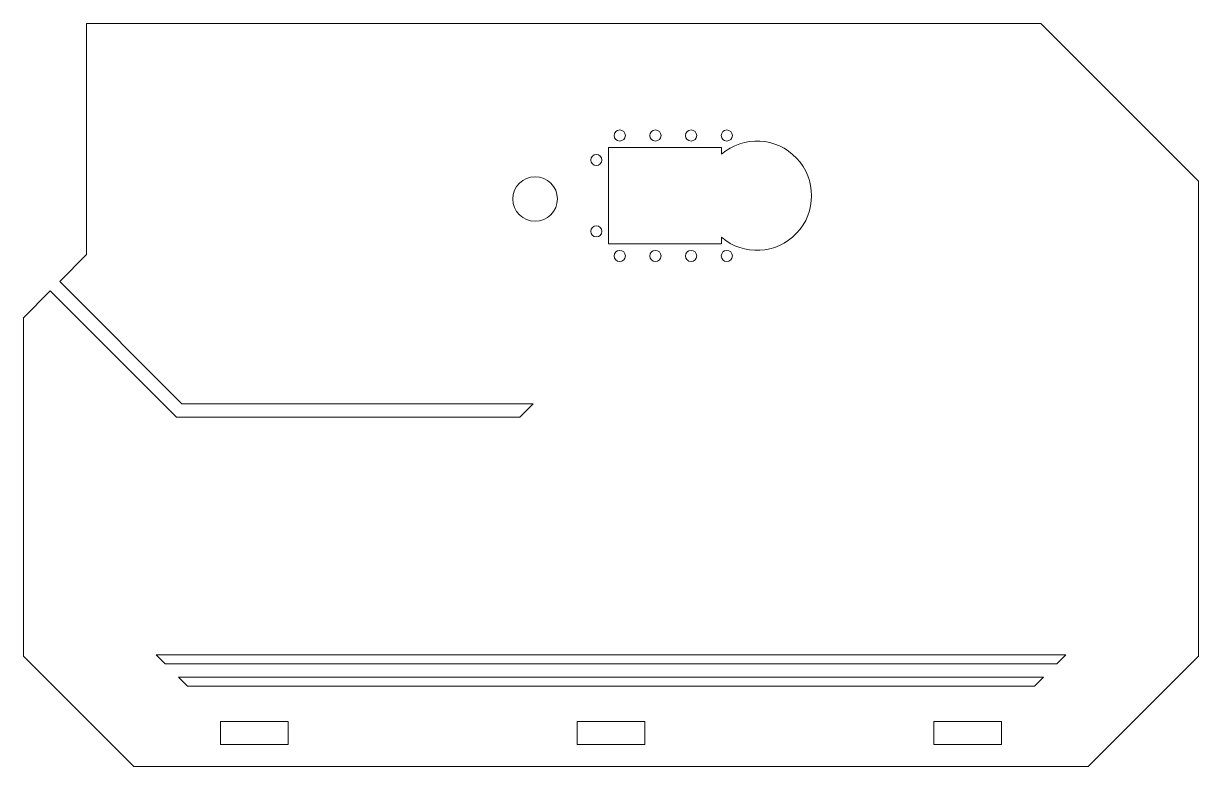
# Model space of a CAD drawing. Header units: millimetres. Extents: x -132 to 132, y -50 to 117.
import ezdxf

# ---------------------------------------------------------------- set-up
doc = ezdxf.new("R2010")
doc.units = ezdxf.units.MM

msp = doc.modelspace()

# ---------------------------------------------------------------- linework, layer by layer
at = {"color": 7, "linetype": 'Continuous', "lineweight": 15}
for points in [[(-96.21, 31.34), (-123.62, 58.75), (-117.61, 64.76), (-117.61, 116.58), (96.39, 116.58), (131.75, 81.23), (131.75, -25.25), (107, -50), (-107, -50), (-131.75, -25.25), (-131.75, 50.62), (-125.74, 56.63), (-97.45, 28.34), (-20.45, 28.34), (-17.45, 31.34)], [(100, -27), (102, -25), (-102, -25), (-100, -27)], [(-95, -32), (95, -32), (97, -30), (-97, -30)], [(-87.6, -45.1), (-72.4, -45.1), (-72.4, -39.9), (-87.6, -39.9)], [(-7.6, -45.1), (7.6, -45.1), (7.6, -39.9), (-7.6, -39.9)], [(72.4, -45.1), (87.6, -45.1), (87.6, -39.9), (72.4, -39.9)]]:
    msp.add_lwpolyline(points, close=True, dxfattribs=at)
msp.add_lwpolyline([(24.77, 68.65), (24.77, 67.17), (-0.58, 67.17), (-0.58, 88.77), (24.77, 88.77), (24.77, 87.29, -2.167412)], format="xyb", close=True, dxfattribs=at)
for centre, radius in [((1.97, 91.47), 1.25), ((9.97, 91.47), 1.25), ((17.97, 91.47), 1.25), ((25.97, 91.47), 1.25), ((-3.28, 85.97), 1.25), ((-17.01, 77.24), 5), ((-3.28, 69.97), 1.25), ((1.97, 64.47), 1.25), ((9.97, 64.47), 1.25), ((17.97, 64.47), 1.25), ((25.97, 64.47), 1.25)]:
    msp.add_circle(centre, radius, dxfattribs=at)

doc.saveas('drawing.dxf')
